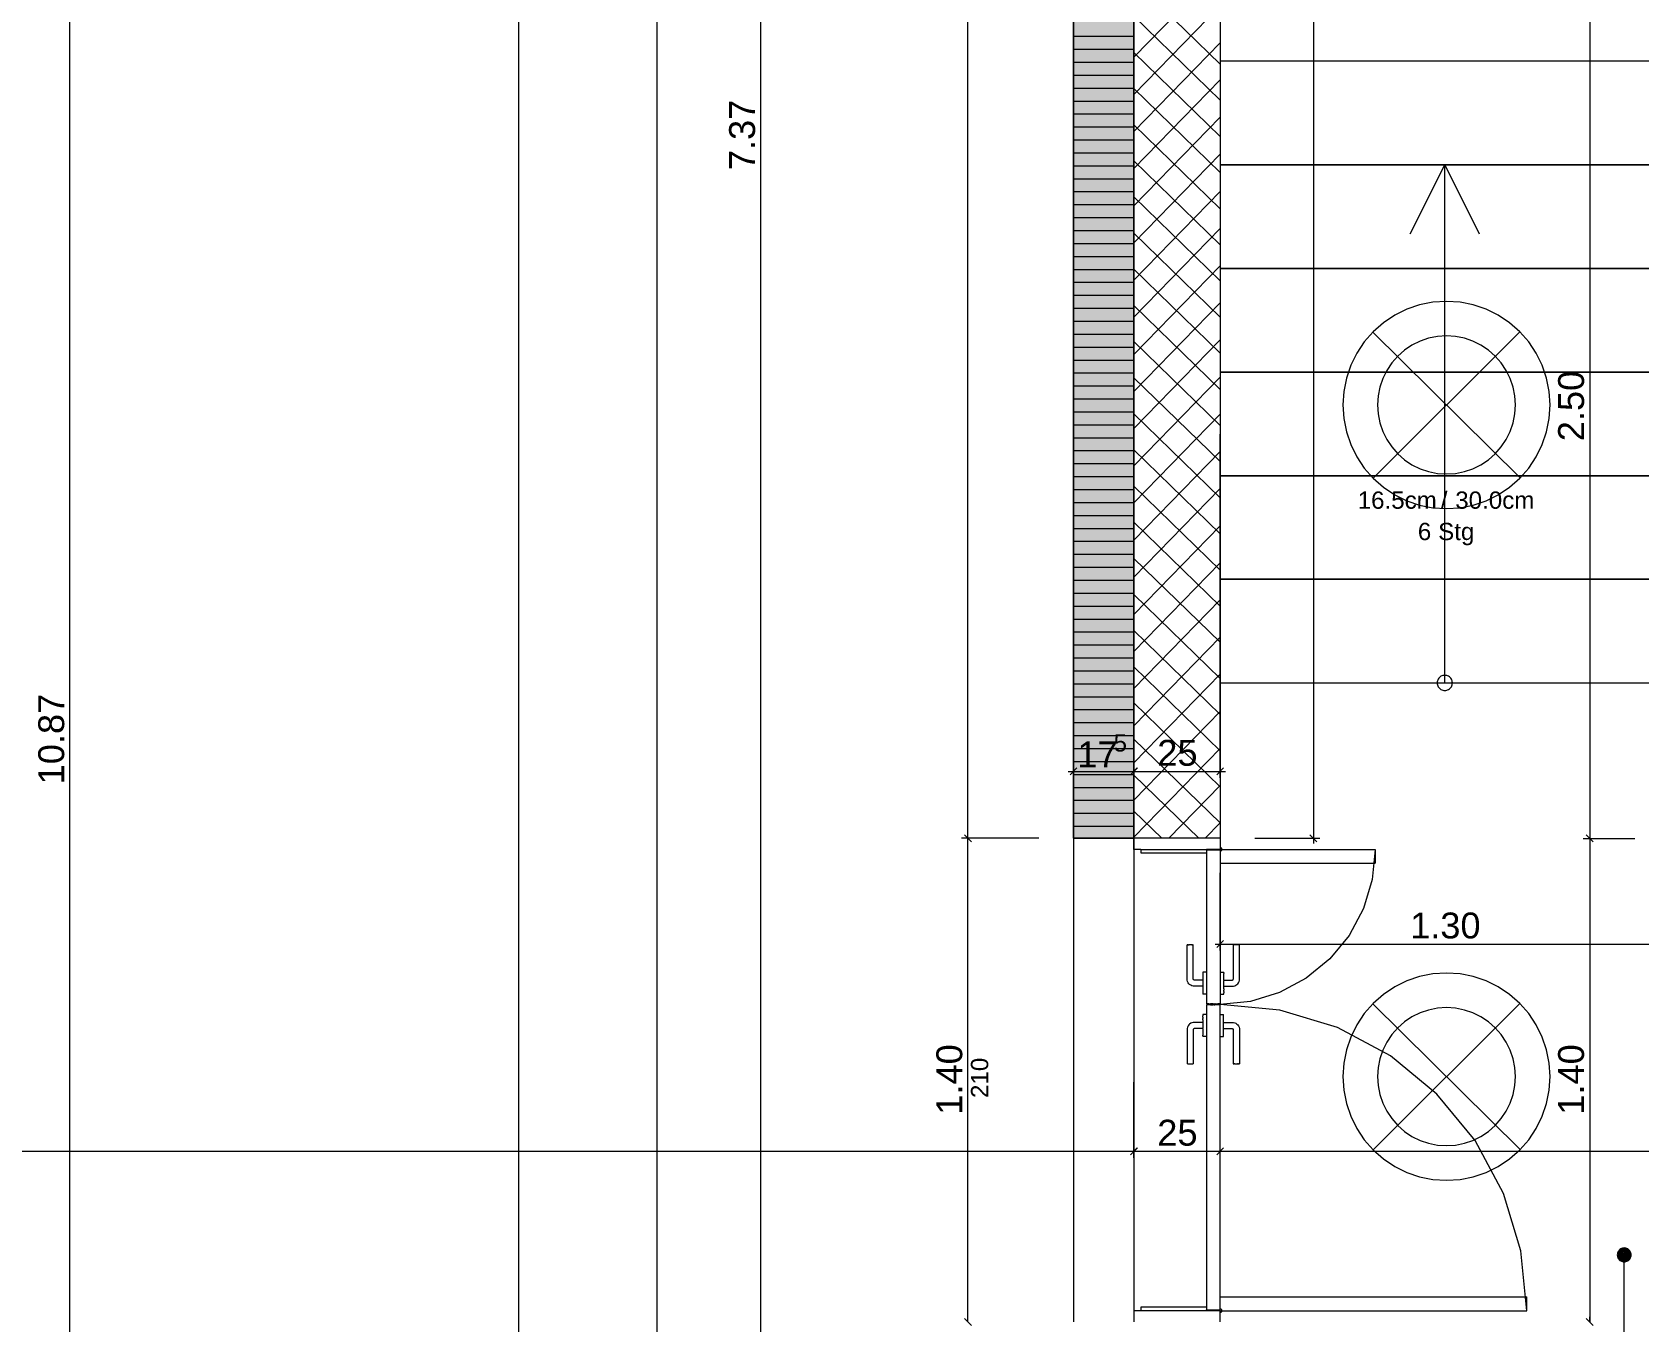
# Model space of a CAD drawing. Extents: x 0 to 1189, y 0 to 841.
# Drawn here: x 556 to 649.1, y 456.1 to 530.8 of the extents above; entities that cross this region are included whole.
import ezdxf
from ezdxf.lldxf.tags import DXFTag

# ---------------------------------------------------------------- set-up
doc = ezdxf.new("R2010")
doc.units = 0
doc.layers.get('0').update_dxf_attribs({"lineweight": 35})
for name, color, linetype, lineweight in [('211.5 Stahlbeton Kontur', 7, 'Continuous', 25), ('211.5 Stahlbeton Schraffur', 7, 'Continuous', 25), ('214.4 Treppen', 7, 'Continuous', 25), ('225.2 Dämmung Innen', 7, 'Continuous', 25), ('273.0 Innentüren', 7, 'Continuous', 25), ('Beleuchtung', 7, 'Continuous', 25), ('Bemassung', 7, 'Continuous', 25), ('Hilfskörper', 7, 'Continuous', 25), ('Raumstempel', 7, 'Continuous', 25)]:
    doc.layers.add(name, color=color, linetype=linetype, lineweight=lineweight)
doc.styles.get("Standard").update_dxf_attribs({"font": 'arial.ttf'})
tags = doc.linetypes.add('DASHED2', pattern=[9.525, 6.35, -3.175]).pattern_tags.tags
tags[6:7] = [DXFTag(74, 4), DXFTag(75, 0), DXFTag(340, '0'), DXFTag(46, 1.0), DXFTag(50, 0.0), DXFTag(44, 0.0), DXFTag(45, 0.0)]
tags[4:5] = [DXFTag(74, 4), DXFTag(75, 0), DXFTag(340, '0'), DXFTag(46, 1.0), DXFTag(50, 0.0), DXFTag(44, 0.0), DXFTag(45, 0.0)]
tags = doc.linetypes.add('Wipeout_Contour', pattern=[1, 0, -1]).pattern_tags.tags
tags[6:7] = [DXFTag(74, 4), DXFTag(75, 0), DXFTag(340, '0'), DXFTag(46, 1.0), DXFTag(50, 0.0), DXFTag(44, 0.0), DXFTag(45, 0.0)]
tags[4:5] = [DXFTag(74, 4), DXFTag(75, 0), DXFTag(340, '0'), DXFTag(46, 1.0), DXFTag(50, 0.0), DXFTag(44, 0.0), DXFTag(45, 0.0)]

# ---------------------------------------------------------------- blocks, each defined once
blk = doc.blocks.new('Referenz-A0SO6TOG06', base_point=(4.401, 96.704))
at = {"layer": '211.5 Stahlbeton Kontur', "color": 0, "lineweight": 18}
for p, q in [((619.841, 484.127), (619.841, 603.527)), ((624.837, 603.527), (624.837, 484.127)), ((624.837, 484.127), (619.841, 484.127))]:
    blk.add_line(p, q, dxfattribs=at)
at = {"layer": '211.5 Stahlbeton Schraffur', "color": 0, "lineweight": 13}
for p, q in [((619.841, 529.363), (624.837, 534.499)), ((624.837, 528.965), (619.841, 533.826)), ((619.841, 527.212), (624.837, 532.348)), ((624.837, 526.872), (619.841, 531.733)), ((619.841, 525.061), (624.837, 530.197)), ((624.837, 524.779), (619.841, 529.64)), ((619.841, 522.91), (624.837, 528.046)), ((624.837, 522.686), (619.841, 527.547)), ((619.841, 520.759), (624.837, 525.895)), ((624.837, 520.593), (619.841, 525.455)), ((619.841, 518.608), (624.837, 523.744)), ((624.837, 518.5), (619.841, 523.362)), ((619.841, 516.457), (624.837, 521.593)), ((624.837, 516.408), (619.841, 521.269)), ((619.841, 514.306), (624.837, 519.442)), ((624.837, 514.315), (619.841, 519.176)), ((619.841, 512.155), (624.837, 517.291)), ((624.837, 512.222), (619.841, 517.083)), ((619.841, 510.004), (624.837, 515.14)), ((624.837, 510.129), (619.841, 514.99)), ((619.841, 507.853), (624.837, 512.989)), ((624.837, 508.036), (619.841, 512.898)), ((619.841, 505.702), (624.837, 510.838)), ((624.837, 505.943), (619.841, 510.805)), ((624.837, 503.851), (619.841, 508.712)), ((619.841, 503.551), (624.837, 508.687)), ((624.837, 501.758), (619.841, 506.619)), ((619.841, 501.4), (624.837, 506.536)), ((624.837, 499.665), (619.841, 504.526)), ((619.841, 499.249), (624.837, 504.385)), ((624.837, 497.572), (619.841, 502.433)), ((619.841, 497.098), (624.837, 502.234)), ((624.837, 495.479), (619.841, 500.341)), ((619.841, 494.947), (624.837, 500.083)), ((624.837, 493.386), (619.841, 498.248)), ((619.841, 492.796), (624.837, 497.932)), ((624.837, 491.294), (619.841, 496.155)), ((619.841, 490.645), (624.837, 495.781)), ((624.837, 489.201), (619.841, 494.062)), ((619.841, 488.494), (624.837, 493.63)), ((624.837, 487.108), (619.841, 491.969)), ((619.841, 486.343), (624.837, 491.479)), ((624.837, 485.015), (619.841, 489.876)), ((619.841, 484.192), (624.837, 489.328)), ((623.599, 484.127), (619.841, 487.784)), ((621.87, 484.127), (624.837, 487.177)), ((621.448, 484.127), (619.841, 485.691)), ((623.963, 484.127), (624.837, 485.026))]:
    blk.add_line(p, q, dxfattribs=at)
at = {"layer": '214.4 Treppen', "color": 0, "lineweight": 13}
for p, q in [((650.837, 529.127), (624.837, 529.127)), ((624.837, 529.127), (624.837, 523.127)), ((650.837, 523.127), (624.837, 523.127)), ((624.837, 523.127), (624.837, 517.127)), ((624.837, 523.127), (650.837, 523.127)), ((635.839, 519.127), (637.839, 523.127)), ((637.839, 523.127), (639.839, 519.127)), ((637.839, 517.127), (637.839, 523.127)), ((650.837, 517.127), (624.837, 517.127)), ((624.837, 517.127), (624.837, 511.127)), ((624.837, 517.127), (650.837, 517.127)), ((637.839, 511.127), (637.839, 517.127)), ((650.837, 511.127), (624.837, 511.127)), ((624.837, 511.127), (624.837, 505.127)), ((624.837, 511.127), (650.837, 511.127)), ((637.839, 505.127), (637.839, 511.127)), ((650.837, 505.127), (624.837, 505.127)), ((624.837, 505.127), (624.837, 499.127)), ((624.837, 505.127), (650.837, 505.127)), ((637.838, 499.127), (637.839, 505.127)), ((650.837, 499.127), (624.837, 499.127)), ((624.837, 499.127), (624.837, 493.127)), ((624.837, 499.127), (650.837, 499.127)), ((637.838, 493.127), (637.838, 499.127)), ((624.837, 493.127), (650.837, 493.127)), ((637.4, 493.185), (637.397, 493.127)), ((637.397, 493.127), (637.4, 493.069)), ((637.412, 493.241), (637.4, 493.185)), ((637.43, 493.296), (637.412, 493.241)), ((637.456, 493.348), (637.43, 493.296)), ((637.488, 493.396), (637.456, 493.348)), ((637.526, 493.439), (637.488, 493.396)), ((637.569, 493.477), (637.526, 493.439)), ((637.617, 493.509), (637.569, 493.477)), ((637.669, 493.535), (637.617, 493.509)), ((637.724, 493.554), (637.669, 493.535)), ((637.781, 493.565), (637.724, 493.554)), ((637.838, 493.569), (637.781, 493.565)), ((637.896, 493.565), (637.838, 493.569)), ((637.953, 493.554), (637.896, 493.565)), ((638.007, 493.535), (637.953, 493.554)), ((638.059, 493.509), (638.007, 493.535)), ((638.107, 493.477), (638.059, 493.509)), ((638.151, 493.439), (638.107, 493.477)), ((638.189, 493.396), (638.151, 493.439)), ((638.221, 493.348), (638.189, 493.396)), ((638.246, 493.296), (638.221, 493.348)), ((638.265, 493.241), (638.246, 493.296)), ((638.276, 493.185), (638.265, 493.241)), ((638.28, 493.127), (638.276, 493.185)), ((638.276, 493.069), (638.28, 493.127)), ((637.4, 493.069), (637.412, 493.013)), ((637.412, 493.013), (637.43, 492.958)), ((637.43, 492.958), (637.456, 492.906)), ((637.456, 492.906), (637.488, 492.858)), ((637.488, 492.858), (637.526, 492.815)), ((637.526, 492.815), (637.569, 492.776)), ((637.569, 492.776), (637.617, 492.744)), ((637.617, 492.744), (637.669, 492.719)), ((637.669, 492.719), (637.724, 492.7)), ((637.724, 492.7), (637.781, 492.689)), ((637.781, 492.689), (637.838, 492.685)), ((637.838, 492.685), (637.896, 492.689)), ((637.896, 492.689), (637.953, 492.7)), ((637.953, 492.7), (638.007, 492.719)), ((638.007, 492.719), (638.059, 492.744)), ((638.059, 492.744), (638.107, 492.776)), ((638.107, 492.776), (638.151, 492.815)), ((638.151, 492.815), (638.189, 492.858)), ((638.189, 492.858), (638.221, 492.906)), ((638.221, 492.906), (638.246, 492.958)), ((638.246, 492.958), (638.265, 493.013)), ((638.265, 493.013), (638.276, 493.069))]:
    blk.add_line(p, q, dxfattribs=at)
at = {"layer": '225.2 Dämmung Innen', "color": 0, "linetype": 'Wipeout_Contour', "lineweight": 0, "ltscale": 29.573439}
for p, q in [((616.341, 595.027), (616.341, 484.128)), ((619.837, 484.128), (619.837, 595.027)), ((616.341, 484.128), (619.837, 484.128))]:
    blk.add_line(p, q, dxfattribs=at)
at = {"layer": '225.2 Dämmung Innen', "color": 0, "lineweight": 13}
for p, q in [((616.341, 484.128), (616.341, 595.027)), ((619.837, 595.027), (619.837, 484.128)), ((616.341, 530.578), (619.837, 530.578)), ((616.341, 529.828), (619.837, 529.828)), ((616.341, 529.078), (619.837, 529.078)), ((616.341, 528.328), (619.837, 528.328)), ((616.341, 527.578), (619.837, 527.578)), ((616.341, 526.828), (619.837, 526.828)), ((616.341, 526.078), (619.837, 526.078)), ((616.341, 525.328), (619.837, 525.328)), ((616.341, 524.578), (619.837, 524.578)), ((616.341, 523.828), (619.837, 523.828)), ((616.341, 523.078), (619.837, 523.078)), ((616.341, 522.328), (619.837, 522.328)), ((616.341, 521.578), (619.837, 521.578)), ((616.341, 520.828), (619.837, 520.828)), ((616.341, 520.078), (619.837, 520.078)), ((616.341, 519.328), (619.837, 519.328)), ((616.341, 518.578), (619.837, 518.578)), ((616.341, 517.828), (619.837, 517.828)), ((616.341, 517.078), (619.837, 517.078)), ((616.341, 516.328), (619.837, 516.328)), ((616.341, 515.578), (619.837, 515.578)), ((616.341, 514.828), (619.837, 514.828)), ((616.341, 514.078), (619.837, 514.078)), ((616.341, 513.328), (619.837, 513.328)), ((616.341, 512.578), (619.837, 512.578)), ((616.341, 511.828), (619.837, 511.828)), ((616.341, 511.078), (619.837, 511.078)), ((616.341, 510.328), (619.837, 510.328)), ((616.341, 509.578), (619.837, 509.578)), ((616.341, 508.828), (619.837, 508.828)), ((616.341, 508.078), (619.837, 508.078)), ((616.341, 507.328), (619.837, 507.328)), ((616.341, 506.578), (619.837, 506.578)), ((616.341, 505.828), (619.837, 505.828)), ((616.341, 505.078), (619.837, 505.078)), ((616.341, 504.328), (619.837, 504.328)), ((616.341, 503.578), (619.837, 503.578)), ((616.341, 502.828), (619.837, 502.828)), ((616.341, 502.078), (619.837, 502.078)), ((616.341, 501.328), (619.837, 501.328)), ((616.341, 500.578), (619.837, 500.578)), ((616.341, 499.828), (619.837, 499.828)), ((616.341, 499.078), (619.837, 499.078)), ((616.341, 498.328), (619.837, 498.328)), ((616.341, 497.578), (619.837, 497.578)), ((616.341, 496.828), (619.837, 496.828)), ((616.341, 496.078), (619.837, 496.078)), ((616.341, 495.328), (619.837, 495.328)), ((616.341, 494.578), (619.837, 494.578)), ((616.341, 493.828), (619.837, 493.828)), ((616.341, 493.078), (619.837, 493.078)), ((616.341, 492.328), (619.837, 492.328)), ((616.341, 491.578), (619.837, 491.578)), ((616.341, 490.828), (619.837, 490.828)), ((616.341, 490.078), (619.837, 490.078)), ((616.341, 489.328), (619.837, 489.328)), ((616.341, 488.578), (619.837, 488.578)), ((616.341, 487.828), (619.837, 487.828)), ((616.341, 487.078), (619.837, 487.078)), ((616.341, 486.328), (619.837, 486.328)), ((616.341, 485.578), (619.837, 485.578)), ((616.341, 484.828), (619.837, 484.828)), ((619.837, 484.128), (616.341, 484.128))]:
    blk.add_line(p, q, dxfattribs=at)
at = {"layer": '225.2 Dämmung Innen', "color": 7, "linetype": 'Wipeout_Contour', "lineweight": 0, "ltscale": 29.573439, "true_color": 0xffffff}
for points in [[(616.341, 484.128), (619.837, 484.128), (616.341, 595.027)], [(619.837, 484.128), (616.341, 595.027), (619.837, 595.027)]]:
    blk.add_solid(points, dxfattribs=at)
at = {"layer": '273.0 Innentüren', "color": 0, "lineweight": 13}
for p, q in [((619.837, 484.128), (619.837, 484.127)), ((619.837, 484.127), (619.838, 484.127)), ((619.837, 484.127), (619.838, 483.488)), ((619.838, 483.488), (619.838, 484.127)), ((624.837, 484.127), (624.838, 483.587)), ((619.838, 483.488), (619.837, 456.768)), ((620.238, 483.488), (619.838, 483.488)), ((620.238, 483.488), (620.238, 483.288)), ((620.238, 483.488), (624.038, 483.487)), ((620.238, 483.288), (624.038, 483.287)), ((624.038, 483.437), (624.038, 483.487)), ((624.738, 483.487), (624.038, 483.487)), ((624.038, 483.437), (624.038, 483.287)), ((624.751, 483.437), (624.038, 483.437)), ((624.038, 483.287), (624.038, 476.377)), ((624.837, 483.487), (624.738, 483.487)), ((624.738, 483.487), (624.741, 483.462)), ((624.741, 483.462), (624.751, 483.437)), ((624.837, 483.437), (624.751, 483.437)), ((624.837, 483.437), (624.837, 483.487)), ((624.838, 483.487), (624.837, 483.487)), ((624.838, 483.437), (624.837, 483.437)), ((624.864, 483.584), (624.838, 483.587)), ((624.838, 483.587), (624.838, 483.487)), ((624.838, 483.487), (624.838, 483.437)), ((624.838, 483.487), (624.938, 483.487)), ((624.838, 483.437), (624.838, 483.387)), ((624.838, 483.387), (624.864, 483.391)), ((624.838, 483.387), (624.838, 482.687)), ((624.888, 483.574), (624.864, 483.584)), ((624.864, 483.391), (624.888, 483.401)), ((624.909, 483.558), (624.888, 483.574)), ((624.888, 483.401), (624.909, 483.417)), ((624.924, 483.537), (624.909, 483.558)), ((624.909, 483.417), (624.924, 483.437)), ((624.934, 483.513), (624.924, 483.537)), ((624.924, 483.437), (624.934, 483.462)), ((624.938, 483.487), (624.934, 483.513)), ((624.934, 483.462), (624.938, 483.487)), ((624.938, 483.487), (633.813, 483.487)), ((633.813, 483.487), (633.64, 481.736)), ((633.813, 483.487), (633.813, 482.687)), ((624.838, 482.687), (633.813, 482.687)), ((624.838, 482.687), (624.838, 476.377)), ((633.64, 481.736), (633.13, 480.053)), ((633.13, 480.053), (632.3, 478.501)), ((632.3, 478.501), (631.184, 477.141)), ((622.918, 475.97), (622.918, 477.957)), ((622.96, 477.957), (622.918, 477.957)), ((622.96, 477.957), (622.982, 477.957)), ((623.008, 477.957), (622.982, 477.957)), ((623.008, 477.957), (623.036, 477.957)), ((623.066, 477.957), (623.036, 477.957)), ((623.098, 477.957), (623.066, 477.957)), ((623.129, 477.957), (623.098, 477.957)), ((623.159, 477.957), (623.129, 477.957)), ((623.188, 477.957), (623.159, 477.957)), ((623.188, 477.957), (623.236, 477.957)), ((623.254, 477.957), (623.236, 477.957)), ((623.267, 477.957), (623.254, 477.957)), ((623.278, 477.957), (623.267, 477.957)), ((623.278, 475.985), (623.278, 477.957)), ((625.598, 475.985), (625.598, 477.957)), ((625.598, 477.957), (625.608, 477.957)), ((625.622, 477.957), (625.608, 477.957)), ((625.64, 477.957), (625.622, 477.957)), ((625.688, 477.957), (625.64, 477.957)), ((625.716, 477.957), (625.688, 477.957)), ((625.746, 477.957), (625.716, 477.957)), ((625.778, 477.957), (625.746, 477.957)), ((625.809, 477.957), (625.778, 477.957)), ((625.839, 477.957), (625.809, 477.957)), ((625.868, 477.957), (625.839, 477.957)), ((625.893, 477.957), (625.868, 477.957)), ((625.916, 477.957), (625.893, 477.957)), ((625.916, 477.957), (625.958, 477.957)), ((625.958, 475.969), (625.958, 477.957)), ((624.038, 476.377), (623.838, 476.377)), ((623.838, 476.377), (623.838, 476.368)), ((623.838, 476.368), (623.838, 476.339)), ((623.838, 476.339), (623.838, 476.292)), ((624.038, 476.377), (624.038, 476.368)), ((624.038, 476.368), (624.038, 476.339)), ((624.038, 476.339), (624.038, 476.292)), ((624.838, 476.377), (625.038, 476.377)), ((624.838, 476.377), (624.838, 476.368)), ((624.838, 476.368), (624.838, 476.339)), ((624.838, 476.339), (624.838, 476.292)), ((625.038, 476.377), (625.038, 476.368)), ((625.038, 476.339), (625.038, 476.368)), ((625.038, 476.339), (625.038, 476.292)), ((631.184, 477.141), (629.824, 476.025)), ((622.923, 475.904), (622.918, 475.97)), ((622.942, 475.834), (622.923, 475.904)), ((622.973, 475.767), (622.942, 475.834)), ((623.015, 475.707), (622.973, 475.767)), ((623.067, 475.655), (623.015, 475.707)), ((623.127, 475.613), (623.067, 475.655)), ((623.194, 475.582), (623.127, 475.613)), ((623.265, 475.563), (623.194, 475.582)), ((623.33, 475.557), (623.265, 475.563)), ((623.279, 475.967), (623.278, 475.985)), ((623.282, 475.957), (623.279, 475.967)), ((623.286, 475.948), (623.282, 475.957)), ((623.292, 475.939), (623.286, 475.948)), ((623.299, 475.932), (623.292, 475.939)), ((623.308, 475.926), (623.299, 475.932)), ((623.317, 475.922), (623.308, 475.926)), ((623.327, 475.919), (623.317, 475.922)), ((623.345, 475.917), (623.327, 475.919)), ((623.838, 475.557), (623.33, 475.557)), ((623.838, 475.917), (623.345, 475.917)), ((623.838, 476.292), (623.838, 476.228)), ((623.838, 476.228), (623.838, 476.149)), ((623.838, 476.149), (623.838, 476.057)), ((623.838, 476.057), (623.838, 475.956)), ((623.838, 475.956), (623.838, 475.917)), ((623.838, 475.917), (623.838, 475.915)), ((623.838, 475.915), (623.838, 475.907)), ((623.838, 475.907), (623.838, 475.875)), ((623.838, 475.875), (623.838, 475.853)), ((623.838, 475.853), (623.838, 475.849)), ((623.838, 475.849), (623.838, 475.827)), ((623.838, 475.827), (623.838, 475.799)), ((623.838, 475.799), (623.838, 475.769)), ((623.838, 475.769), (623.838, 475.737)), ((623.838, 475.737), (623.838, 475.706)), ((623.838, 475.706), (623.838, 475.676)), ((623.838, 475.676), (623.838, 475.647)), ((623.838, 475.647), (623.838, 475.626)), ((623.838, 475.626), (623.838, 475.622)), ((623.838, 475.622), (623.838, 475.6)), ((623.838, 475.6), (623.838, 475.582)), ((623.838, 475.582), (623.838, 475.557)), ((623.838, 475.557), (623.838, 475.519)), ((623.838, 475.519), (623.838, 475.417)), ((623.838, 475.417), (623.838, 475.326)), ((624.038, 476.292), (624.038, 476.228)), ((624.038, 476.228), (624.038, 476.149)), ((624.038, 476.149), (624.038, 476.057)), ((624.038, 476.057), (624.038, 475.956)), ((624.038, 475.956), (624.038, 475.849)), ((624.038, 475.849), (624.038, 475.737)), ((624.038, 475.737), (624.038, 475.626)), ((624.038, 475.626), (624.038, 475.519)), ((624.038, 475.519), (624.038, 475.417)), ((624.038, 475.417), (624.038, 475.326)), ((624.838, 476.292), (624.838, 476.228)), ((624.838, 476.228), (624.838, 476.149)), ((624.838, 476.149), (624.838, 476.057)), ((624.838, 476.057), (624.838, 475.956)), ((624.838, 475.956), (624.838, 475.849)), ((624.838, 475.849), (624.838, 475.737)), ((624.838, 475.737), (624.838, 475.626)), ((624.838, 475.626), (624.838, 475.518)), ((624.838, 475.518), (624.838, 475.417)), ((624.838, 475.417), (624.838, 475.326)), ((625.038, 476.228), (625.038, 476.292)), ((625.038, 476.149), (625.038, 476.228)), ((625.038, 476.057), (625.038, 476.149)), ((625.038, 475.956), (625.038, 476.057)), ((625.038, 475.917), (625.038, 475.956)), ((625.038, 475.917), (625.53, 475.917)), ((625.038, 475.915), (625.038, 475.917)), ((625.038, 475.907), (625.038, 475.915)), ((625.038, 475.907), (625.038, 475.875)), ((625.038, 475.853), (625.038, 475.875)), ((625.038, 475.849), (625.038, 475.853)), ((625.038, 475.827), (625.038, 475.849)), ((625.038, 475.799), (625.038, 475.827)), ((625.038, 475.769), (625.038, 475.799)), ((625.038, 475.737), (625.038, 475.769)), ((625.038, 475.706), (625.038, 475.737)), ((625.038, 475.676), (625.038, 475.706)), ((625.038, 475.647), (625.038, 475.676)), ((625.038, 475.626), (625.038, 475.647)), ((625.038, 475.622), (625.038, 475.626)), ((625.038, 475.599), (625.038, 475.622)), ((625.038, 475.581), (625.038, 475.599)), ((625.038, 475.557), (625.038, 475.581)), ((625.038, 475.557), (625.545, 475.557)), ((625.038, 475.518), (625.038, 475.557)), ((625.038, 475.417), (625.038, 475.518)), ((625.038, 475.417), (625.038, 475.326)), ((625.53, 475.917), (625.548, 475.919)), ((625.545, 475.557), (625.611, 475.563)), ((625.548, 475.919), (625.558, 475.922)), ((625.558, 475.922), (625.567, 475.926)), ((625.567, 475.926), (625.576, 475.932)), ((625.576, 475.932), (625.583, 475.939)), ((625.583, 475.939), (625.589, 475.948)), ((625.589, 475.948), (625.593, 475.957)), ((625.593, 475.957), (625.596, 475.967)), ((625.596, 475.967), (625.598, 475.985)), ((625.611, 475.563), (625.681, 475.582)), ((625.681, 475.582), (625.748, 475.613)), ((625.748, 475.613), (625.808, 475.655)), ((625.808, 475.655), (625.86, 475.707)), ((625.86, 475.707), (625.902, 475.767)), ((625.902, 475.767), (625.933, 475.833)), ((625.933, 475.833), (625.952, 475.904)), ((625.952, 475.904), (625.958, 475.969)), ((629.824, 476.025), (628.272, 475.195)), ((623.838, 475.326), (623.838, 475.247)), ((623.838, 475.247), (623.838, 475.183)), ((623.838, 475.183), (623.838, 475.136)), ((623.838, 475.136), (623.838, 475.107)), ((623.838, 475.107), (623.838, 475.097)), ((624.038, 475.097), (623.838, 475.097)), ((624.038, 475.326), (624.038, 475.247)), ((624.038, 475.247), (624.038, 475.183)), ((624.038, 475.183), (624.038, 475.136)), ((624.038, 475.136), (624.038, 475.107)), ((624.038, 475.107), (624.038, 475.097)), ((624.038, 475.097), (624.038, 474.537)), ((624.184, 474.537), (624.038, 474.537)), ((624.184, 474.487), (624.038, 474.487)), ((624.038, 474.487), (624.037, 473.927)), ((624.184, 474.537), (624.271, 474.537)), ((624.184, 474.537), (624.184, 474.527)), ((624.184, 474.517), (624.184, 474.527)), ((624.184, 474.527), (624.271, 474.527)), ((624.184, 474.487), (624.184, 474.517)), ((624.184, 474.517), (624.271, 474.517)), ((624.271, 474.487), (624.184, 474.487)), ((624.271, 474.537), (624.279, 474.537)), ((624.271, 474.537), (624.271, 474.527)), ((624.279, 474.527), (624.271, 474.527)), ((624.271, 474.517), (624.271, 474.527)), ((624.271, 474.487), (624.271, 474.517)), ((624.279, 474.517), (624.271, 474.517)), ((624.279, 474.487), (624.271, 474.487)), ((624.279, 474.527), (624.279, 474.537)), ((624.386, 474.537), (624.279, 474.537)), ((624.279, 474.517), (624.279, 474.527)), ((624.438, 474.527), (624.279, 474.527)), ((624.279, 474.487), (624.279, 474.517)), ((624.438, 474.517), (624.279, 474.517)), ((624.279, 474.487), (624.438, 474.487)), ((624.386, 474.537), (624.388, 474.537)), ((624.438, 474.537), (624.388, 474.537)), ((624.438, 474.537), (624.487, 474.537)), ((624.438, 474.527), (624.487, 474.527)), ((624.438, 474.517), (624.487, 474.517)), ((624.487, 474.487), (624.438, 474.487)), ((624.487, 474.537), (624.489, 474.537)), ((624.487, 474.527), (624.533, 474.527)), ((624.487, 474.517), (624.533, 474.517)), ((624.487, 474.487), (624.533, 474.487)), ((624.489, 474.537), (624.533, 474.537)), ((624.533, 474.537), (624.533, 474.527)), ((624.541, 474.537), (624.533, 474.537)), ((624.533, 474.527), (624.533, 474.517)), ((624.541, 474.527), (624.533, 474.527)), ((624.533, 474.517), (624.533, 474.487)), ((624.541, 474.517), (624.533, 474.517)), ((624.541, 474.487), (624.533, 474.487)), ((624.541, 474.537), (624.541, 474.527)), ((624.541, 474.537), (624.692, 474.537)), ((624.541, 474.517), (624.541, 474.527)), ((624.541, 474.527), (624.692, 474.527)), ((624.541, 474.487), (624.541, 474.517)), ((624.541, 474.517), (624.692, 474.517)), ((624.692, 474.487), (624.541, 474.487)), ((624.692, 474.537), (624.692, 474.527)), ((624.837, 474.537), (624.692, 474.537)), ((624.692, 474.517), (624.692, 474.527)), ((624.692, 474.487), (624.692, 474.517)), ((624.837, 474.487), (624.692, 474.487)), ((624.838, 475.097), (624.837, 474.537)), ((624.837, 474.487), (624.837, 474.537)), ((624.838, 474.487), (624.837, 474.487)), ((624.838, 475.326), (624.838, 475.247)), ((624.838, 475.247), (624.838, 475.183)), ((624.838, 475.183), (624.838, 475.136)), ((624.838, 475.136), (624.838, 475.107)), ((624.838, 475.097), (624.838, 475.107)), ((624.838, 475.097), (625.038, 475.097)), ((626.588, 474.685), (624.838, 474.512)), ((628.299, 474.171), (624.838, 474.512)), ((624.837, 473.927), (624.838, 474.487)), ((625.038, 475.247), (625.038, 475.326)), ((625.038, 475.247), (625.038, 475.183)), ((625.038, 475.136), (625.038, 475.183)), ((625.038, 475.107), (625.038, 475.136)), ((625.038, 475.107), (625.038, 475.097)), ((628.272, 475.195), (626.588, 474.685)), ((623.837, 473.778), (623.837, 473.842)), ((623.837, 473.778), (623.837, 473.699)), ((623.837, 473.607), (623.837, 473.699)), ((623.837, 473.607), (623.837, 473.506)), ((623.837, 473.918), (623.837, 473.927)), ((624.037, 473.927), (623.837, 473.927)), ((623.837, 473.918), (623.837, 473.889)), ((623.837, 473.889), (623.837, 473.842)), ((624.037, 473.842), (624.037, 473.778)), ((624.037, 473.778), (624.037, 473.699)), ((624.037, 473.699), (624.037, 473.607)), ((624.037, 473.607), (624.037, 473.506)), ((624.037, 473.927), (624.037, 473.918)), ((624.037, 473.918), (624.037, 473.889)), ((624.037, 473.889), (624.037, 473.842)), ((624.837, 473.778), (624.837, 473.842)), ((624.837, 473.699), (624.837, 473.778)), ((624.837, 473.607), (624.837, 473.699)), ((624.837, 473.506), (624.837, 473.607)), ((624.837, 473.918), (624.837, 473.927)), ((624.837, 473.927), (625.037, 473.927)), ((624.837, 473.889), (624.837, 473.918)), ((624.837, 473.842), (624.837, 473.889)), ((625.037, 473.778), (625.037, 473.842)), ((625.037, 473.699), (625.037, 473.778)), ((625.037, 473.607), (625.037, 473.699)), ((625.037, 473.506), (625.037, 473.607)), ((625.037, 473.918), (625.037, 473.927)), ((625.037, 473.889), (625.037, 473.918)), ((625.037, 473.842), (625.037, 473.889)), ((631.628, 473.161), (628.299, 474.171)), ((622.923, 473.12), (622.917, 473.055)), ((622.917, 473.055), (622.917, 471.067)), ((622.942, 473.191), (622.923, 473.12)), ((622.973, 473.258), (622.942, 473.191)), ((623.015, 473.318), (622.973, 473.258)), ((623.067, 473.37), (623.015, 473.318)), ((623.127, 473.412), (623.067, 473.37)), ((623.194, 473.443), (623.127, 473.412)), ((623.264, 473.462), (623.194, 473.443)), ((623.33, 473.467), (623.264, 473.462)), ((623.279, 473.058), (623.277, 473.04)), ((623.277, 473.04), (623.277, 471.067)), ((623.282, 473.068), (623.279, 473.058)), ((623.286, 473.077), (623.282, 473.068)), ((623.292, 473.086), (623.286, 473.077)), ((623.299, 473.093), (623.292, 473.086)), ((623.308, 473.099), (623.299, 473.093)), ((623.317, 473.103), (623.308, 473.099)), ((623.327, 473.106), (623.317, 473.103)), ((623.345, 473.107), (623.327, 473.106)), ((623.837, 473.467), (623.33, 473.467)), ((623.837, 473.107), (623.345, 473.107)), ((623.837, 473.506), (623.837, 473.467)), ((623.837, 473.467), (623.837, 473.443)), ((623.837, 473.443), (623.837, 473.425)), ((623.837, 473.425), (623.837, 473.403)), ((623.837, 473.403), (623.837, 473.399)), ((623.837, 473.399), (623.837, 473.377)), ((623.837, 473.377), (623.837, 473.349)), ((623.837, 473.349), (623.837, 473.319)), ((623.837, 473.319), (623.837, 473.287)), ((623.837, 473.287), (623.837, 473.256)), ((623.837, 473.256), (623.837, 473.226)), ((623.837, 473.226), (623.837, 473.197)), ((623.837, 473.197), (623.837, 473.176)), ((623.837, 473.176), (623.837, 473.172)), ((623.837, 473.172), (623.837, 473.15)), ((623.837, 473.118), (623.837, 473.15)), ((623.837, 473.118), (623.837, 473.11)), ((623.837, 473.11), (623.837, 473.107)), ((623.837, 473.107), (623.837, 473.069)), ((623.837, 473.069), (623.837, 472.967)), ((623.837, 472.967), (623.837, 472.876)), ((623.837, 472.876), (623.837, 472.797)), ((623.837, 472.797), (623.837, 472.733)), ((623.837, 472.686), (623.837, 472.733)), ((623.837, 472.686), (623.837, 472.657)), ((623.837, 472.647), (623.837, 472.657)), ((624.037, 472.647), (623.837, 472.647)), ((624.037, 473.506), (624.037, 473.399)), ((624.037, 473.399), (624.037, 473.287)), ((624.037, 473.287), (624.037, 473.176)), ((624.037, 473.176), (624.037, 473.069)), ((624.037, 473.069), (624.037, 472.967)), ((624.037, 472.967), (624.037, 472.876)), ((624.037, 472.876), (624.037, 472.797)), ((624.037, 472.797), (624.037, 472.733)), ((624.037, 472.733), (624.037, 472.686)), ((624.037, 472.686), (624.037, 472.657)), ((624.037, 472.657), (624.037, 472.647)), ((624.037, 472.647), (624.037, 456.967)), ((624.837, 473.399), (624.837, 473.506)), ((624.837, 473.287), (624.837, 473.399)), ((624.837, 473.176), (624.837, 473.287)), ((624.837, 473.068), (624.837, 473.176)), ((624.837, 472.967), (624.837, 473.068)), ((624.837, 472.876), (624.837, 472.967)), ((624.837, 472.797), (624.837, 472.876)), ((624.837, 472.733), (624.837, 472.797)), ((624.837, 472.686), (624.837, 472.733)), ((624.837, 472.657), (624.837, 472.686)), ((624.837, 472.647), (624.837, 472.657)), ((624.837, 457.567), (624.837, 472.647)), ((624.837, 472.647), (625.037, 472.647)), ((625.037, 473.467), (625.037, 473.506)), ((625.037, 473.467), (625.545, 473.467)), ((625.037, 473.443), (625.037, 473.467)), ((625.037, 473.425), (625.037, 473.443)), ((625.037, 473.403), (625.037, 473.425)), ((625.037, 473.399), (625.037, 473.403)), ((625.037, 473.377), (625.037, 473.399)), ((625.037, 473.349), (625.037, 473.377)), ((625.037, 473.319), (625.037, 473.349)), ((625.037, 473.287), (625.037, 473.319)), ((625.037, 473.256), (625.037, 473.287)), ((625.037, 473.226), (625.037, 473.256)), ((625.037, 473.197), (625.037, 473.226)), ((625.037, 473.176), (625.037, 473.197)), ((625.037, 473.172), (625.037, 473.176)), ((625.037, 473.149), (625.037, 473.172)), ((625.037, 473.118), (625.037, 473.149)), ((625.037, 473.11), (625.037, 473.118)), ((625.037, 473.107), (625.037, 473.11)), ((625.037, 473.107), (625.53, 473.107)), ((625.037, 473.068), (625.037, 473.107)), ((625.037, 472.967), (625.037, 473.068)), ((625.037, 472.876), (625.037, 472.967)), ((625.037, 472.797), (625.037, 472.876)), ((625.037, 472.733), (625.037, 472.797)), ((625.037, 472.686), (625.037, 472.733)), ((625.037, 472.657), (625.037, 472.686)), ((625.037, 472.647), (625.037, 472.657)), ((625.53, 473.107), (625.548, 473.106)), ((625.545, 473.467), (625.611, 473.462)), ((625.548, 473.106), (625.558, 473.103)), ((625.558, 473.103), (625.567, 473.099)), ((625.567, 473.099), (625.576, 473.093)), ((625.576, 473.093), (625.583, 473.085)), ((625.583, 473.085), (625.589, 473.077)), ((625.589, 473.077), (625.593, 473.068)), ((625.593, 473.068), (625.596, 473.058)), ((625.596, 473.058), (625.597, 473.04)), ((625.597, 473.04), (625.597, 471.067)), ((625.611, 473.462), (625.681, 473.443)), ((625.681, 473.443), (625.748, 473.412)), ((625.748, 473.412), (625.808, 473.37)), ((625.808, 473.37), (625.86, 473.318)), ((625.86, 473.318), (625.902, 473.258)), ((625.902, 473.258), (625.933, 473.191)), ((625.933, 473.191), (625.952, 473.12)), ((625.952, 473.12), (625.957, 473.055)), ((625.957, 473.055), (625.957, 471.067)), ((634.696, 471.522), (631.628, 473.161)), ((622.96, 471.067), (622.917, 471.067)), ((622.96, 471.067), (622.982, 471.067)), ((622.982, 471.067), (623.007, 471.067)), ((623.007, 471.067), (623.036, 471.067)), ((623.036, 471.067), (623.066, 471.067)), ((623.066, 471.067), (623.097, 471.067)), ((623.097, 471.067), (623.129, 471.067)), ((623.129, 471.067), (623.159, 471.067)), ((623.159, 471.067), (623.187, 471.067)), ((623.187, 471.067), (623.235, 471.067)), ((623.235, 471.067), (623.253, 471.067)), ((623.253, 471.067), (623.267, 471.067)), ((623.277, 471.067), (623.267, 471.067)), ((625.597, 471.067), (625.608, 471.067)), ((625.608, 471.067), (625.622, 471.067)), ((625.622, 471.067), (625.64, 471.067)), ((625.687, 471.067), (625.64, 471.067)), ((625.687, 471.067), (625.716, 471.067)), ((625.716, 471.067), (625.746, 471.067)), ((625.746, 471.067), (625.777, 471.067)), ((625.777, 471.067), (625.809, 471.067)), ((625.809, 471.067), (625.839, 471.067)), ((625.867, 471.067), (625.839, 471.067)), ((625.867, 471.067), (625.893, 471.067)), ((625.915, 471.067), (625.893, 471.067)), ((625.915, 471.067), (625.957, 471.067)), ((637.385, 469.315), (634.696, 471.522)), ((639.592, 466.626), (637.385, 469.315)), ((641.231, 463.558), (639.592, 466.626)), ((642.241, 460.229), (641.231, 463.558)), ((642.582, 456.767), (642.241, 460.229)), ((620.237, 456.968), (620.237, 456.768)), ((624.037, 456.967), (620.237, 456.968)), ((624.037, 456.967), (624.037, 456.817)), ((624.037, 456.767), (624.037, 456.817)), ((624.037, 456.817), (624.637, 456.817)), ((624.637, 456.817), (624.75, 456.817)), ((624.74, 456.793), (624.737, 456.767)), ((624.75, 456.817), (624.74, 456.793)), ((624.75, 456.817), (624.836, 456.817)), ((624.836, 456.817), (624.837, 456.867)), ((624.836, 456.767), (624.836, 456.817)), ((624.837, 456.767), (624.836, 456.817)), ((624.837, 457.567), (642.582, 457.567)), ((624.837, 456.867), (624.837, 457.567)), ((624.863, 456.864), (624.837, 456.867)), ((624.887, 456.854), (624.863, 456.864)), ((624.908, 456.838), (624.887, 456.854)), ((624.924, 456.817), (624.908, 456.838)), ((624.934, 456.793), (624.924, 456.817)), ((624.937, 456.767), (624.934, 456.793)), ((642.582, 456.767), (642.582, 457.567)), ((619.837, 456.768), (619.836, 456.128)), ((619.836, 456.128), (619.837, 456.128)), ((620.237, 456.768), (619.837, 456.768)), ((619.837, 456.768), (619.837, 456.128)), ((624.037, 456.767), (620.237, 456.768)), ((624.737, 456.767), (624.037, 456.767)), ((624.836, 456.767), (624.737, 456.767)), ((624.837, 456.767), (624.836, 456.767)), ((624.837, 456.127), (624.836, 456.127)), ((624.837, 456.767), (624.937, 456.767)), ((624.837, 456.667), (624.837, 456.767)), ((624.837, 456.667), (624.863, 456.671)), ((624.837, 456.127), (624.837, 456.667)), ((624.863, 456.671), (624.887, 456.681)), ((624.887, 456.681), (624.908, 456.697)), ((624.908, 456.697), (624.924, 456.717)), ((624.924, 456.717), (624.934, 456.742)), ((624.934, 456.742), (624.937, 456.767)), ((624.937, 456.767), (642.582, 456.767))]:
    blk.add_line(p, q, dxfattribs=at)
at = {"layer": 'Beleuchtung', "color": 0, "lineweight": 13}
for p, q in [((635.643, 514.768), (634.939, 514.42)), ((636.386, 515.02), (635.643, 514.768)), ((637.156, 515.173), (636.386, 515.02)), ((637.939, 515.224), (637.156, 515.173)), ((638.722, 515.173), (637.939, 515.224)), ((639.492, 515.02), (638.722, 515.173)), ((640.235, 514.768), (639.492, 515.02)), ((640.939, 514.42), (640.235, 514.768)), ((634.286, 513.984), (633.696, 513.467)), ((634.939, 514.42), (634.286, 513.984)), ((641.591, 513.984), (640.939, 514.42)), ((642.181, 513.467), (641.591, 513.984)), ((633.179, 512.877), (632.743, 512.224)), ((633.696, 513.467), (633.179, 512.877)), ((633.651, 513.463), (642.185, 505.027)), ((642.185, 505.027), (633.651, 513.463)), ((642.18, 513.468), (633.697, 504.981)), ((633.697, 504.981), (642.18, 513.468)), ((635.941, 512.685), (635.506, 512.395)), ((636.41, 512.916), (635.941, 512.685)), ((636.905, 513.084), (636.41, 512.916)), ((637.417, 513.186), (636.905, 513.084)), ((637.939, 513.22), (637.417, 513.186)), ((638.46, 513.186), (637.939, 513.22)), ((638.973, 513.084), (638.46, 513.186)), ((639.468, 512.916), (638.973, 513.084)), ((639.937, 512.685), (639.468, 512.916)), ((640.371, 512.395), (639.937, 512.685)), ((642.699, 512.877), (642.181, 513.467)), ((643.135, 512.224), (642.699, 512.877)), ((632.743, 512.224), (632.396, 511.52)), ((635.113, 512.05), (634.769, 511.657)), ((635.506, 512.395), (635.113, 512.05)), ((640.764, 512.05), (640.371, 512.395)), ((641.109, 511.657), (640.764, 512.05)), ((643.482, 511.52), (643.135, 512.224)), ((632.143, 510.777), (631.99, 510.008)), ((632.396, 511.52), (632.143, 510.777)), ((634.247, 510.754), (634.079, 510.259)), ((634.478, 511.222), (634.247, 510.754)), ((634.769, 511.657), (634.478, 511.222)), ((641.399, 511.222), (641.109, 511.657)), ((641.631, 510.754), (641.399, 511.222)), ((641.799, 510.259), (641.631, 510.754)), ((643.734, 510.777), (643.482, 511.52)), ((643.887, 510.008), (643.734, 510.777)), ((631.99, 510.008), (631.939, 509.224)), ((634.079, 510.259), (633.977, 509.746)), ((641.901, 509.746), (641.799, 510.259)), ((643.939, 509.224), (643.887, 510.008)), ((631.939, 509.224), (631.99, 508.441)), ((633.977, 509.746), (633.943, 509.225)), ((633.943, 509.225), (633.977, 508.703)), ((641.935, 509.225), (641.901, 509.746)), ((641.901, 508.703), (641.935, 509.225)), ((643.887, 508.441), (643.939, 509.224)), ((631.99, 508.441), (632.143, 507.671)), ((633.977, 508.703), (634.079, 508.19)), ((634.079, 508.19), (634.247, 507.695)), ((641.631, 507.695), (641.799, 508.19)), ((641.799, 508.19), (641.901, 508.703)), ((643.734, 507.671), (643.887, 508.441)), ((632.143, 507.671), (632.396, 506.928)), ((634.247, 507.695), (634.478, 507.227)), ((634.478, 507.227), (634.769, 506.792)), ((641.109, 506.792), (641.399, 507.227)), ((641.399, 507.227), (641.631, 507.695)), ((643.482, 506.928), (643.734, 507.671)), ((632.396, 506.928), (632.743, 506.224)), ((632.743, 506.224), (633.179, 505.572)), ((634.769, 506.792), (635.113, 506.399)), ((635.113, 506.399), (635.506, 506.054)), ((640.371, 506.054), (640.764, 506.399)), ((640.764, 506.399), (641.109, 506.792)), ((642.699, 505.572), (643.135, 506.224)), ((643.135, 506.224), (643.482, 506.928)), ((633.179, 505.572), (633.696, 504.982)), ((635.506, 506.054), (635.941, 505.764)), ((635.941, 505.764), (636.41, 505.533)), ((636.41, 505.533), (636.905, 505.365)), ((636.905, 505.365), (637.417, 505.263)), ((637.417, 505.263), (637.939, 505.229)), ((637.939, 505.229), (638.46, 505.263)), ((638.46, 505.263), (638.973, 505.365)), ((638.973, 505.365), (639.468, 505.533)), ((639.468, 505.533), (639.937, 505.764)), ((639.937, 505.764), (640.371, 506.054)), ((642.181, 504.982), (642.699, 505.572)), ((633.696, 504.982), (634.286, 504.464)), ((634.286, 504.464), (634.939, 504.028)), ((640.939, 504.028), (641.591, 504.464)), ((641.591, 504.464), (642.181, 504.982)), ((634.939, 504.028), (635.643, 503.681)), ((635.643, 503.681), (636.386, 503.429)), ((636.386, 503.429), (637.156, 503.276)), ((638.722, 503.276), (639.492, 503.429)), ((639.492, 503.429), (640.235, 503.681)), ((640.235, 503.681), (640.939, 504.028)), ((637.156, 503.276), (637.939, 503.224)), ((637.939, 503.224), (638.722, 503.276)), ((634.939, 475.52), (634.286, 475.084)), ((635.643, 475.868), (634.939, 475.52)), ((636.386, 476.12), (635.643, 475.868)), ((637.156, 476.273), (636.386, 476.12)), ((637.939, 476.324), (637.156, 476.273)), ((638.722, 476.273), (637.939, 476.324)), ((639.492, 476.12), (638.722, 476.273)), ((640.235, 475.868), (639.492, 476.12)), ((640.939, 475.52), (640.235, 475.868)), ((641.591, 475.084), (640.939, 475.52)), ((633.696, 474.567), (633.179, 473.977)), ((633.651, 474.563), (642.185, 466.127)), ((642.185, 466.127), (633.651, 474.563)), ((634.286, 475.084), (633.696, 474.567)), ((642.18, 474.568), (633.697, 466.081)), ((633.697, 466.081), (642.18, 474.568)), ((642.181, 474.567), (641.591, 475.084)), ((642.699, 473.977), (642.181, 474.567)), ((633.179, 473.977), (632.743, 473.324)), ((635.941, 473.785), (635.506, 473.495)), ((636.41, 474.016), (635.941, 473.785)), ((636.905, 474.184), (636.41, 474.016)), ((637.417, 474.286), (636.905, 474.184)), ((637.939, 474.32), (637.417, 474.286)), ((638.46, 474.286), (637.939, 474.32)), ((638.973, 474.184), (638.46, 474.286)), ((639.468, 474.016), (638.973, 474.184)), ((639.937, 473.785), (639.468, 474.016)), ((640.371, 473.495), (639.937, 473.785)), ((643.135, 473.324), (642.699, 473.977)), ((632.396, 472.62), (632.143, 471.877)), ((632.743, 473.324), (632.396, 472.62)), ((634.769, 472.757), (634.478, 472.322)), ((635.113, 473.15), (634.769, 472.757)), ((635.506, 473.495), (635.113, 473.15)), ((640.764, 473.15), (640.371, 473.495)), ((641.109, 472.757), (640.764, 473.15)), ((641.399, 472.322), (641.109, 472.757)), ((643.482, 472.62), (643.135, 473.324)), ((643.734, 471.877), (643.482, 472.62)), ((632.143, 471.877), (631.99, 471.108)), ((634.247, 471.854), (634.079, 471.359)), ((634.478, 472.322), (634.247, 471.854)), ((641.631, 471.854), (641.399, 472.322)), ((641.799, 471.359), (641.631, 471.854)), ((643.887, 471.108), (643.734, 471.877)), ((631.99, 471.108), (631.939, 470.324)), ((633.977, 470.846), (633.943, 470.325)), ((634.079, 471.359), (633.977, 470.846)), ((641.901, 470.846), (641.799, 471.359)), ((641.935, 470.325), (641.901, 470.846)), ((643.939, 470.324), (643.887, 471.108)), ((631.939, 470.324), (631.99, 469.541)), ((633.943, 470.325), (633.977, 469.803)), ((641.901, 469.803), (641.935, 470.325)), ((643.887, 469.541), (643.939, 470.324)), ((631.99, 469.541), (632.143, 468.771)), ((633.977, 469.803), (634.079, 469.29)), ((634.079, 469.29), (634.247, 468.795)), ((641.631, 468.795), (641.799, 469.29)), ((641.799, 469.29), (641.901, 469.803)), ((643.734, 468.771), (643.887, 469.541)), ((632.143, 468.771), (632.396, 468.028)), ((632.396, 468.028), (632.743, 467.324)), ((634.247, 468.795), (634.478, 468.327)), ((634.478, 468.327), (634.769, 467.892)), ((641.109, 467.892), (641.399, 468.327)), ((641.399, 468.327), (641.631, 468.795)), ((643.135, 467.324), (643.482, 468.028)), ((643.482, 468.028), (643.734, 468.771)), ((632.743, 467.324), (633.179, 466.672)), ((634.769, 467.892), (635.113, 467.499)), ((635.113, 467.499), (635.506, 467.154)), ((635.506, 467.154), (635.941, 466.864)), ((639.937, 466.864), (640.371, 467.154)), ((640.371, 467.154), (640.764, 467.499)), ((640.764, 467.499), (641.109, 467.892)), ((642.699, 466.672), (643.135, 467.324)), ((633.179, 466.672), (633.696, 466.082)), ((635.941, 466.864), (636.41, 466.633)), ((636.41, 466.633), (636.905, 466.465)), ((636.905, 466.465), (637.417, 466.363)), ((637.417, 466.363), (637.939, 466.329)), ((637.939, 466.329), (638.46, 466.363)), ((638.46, 466.363), (638.973, 466.465)), ((638.973, 466.465), (639.468, 466.633)), ((639.468, 466.633), (639.937, 466.864)), ((642.181, 466.082), (642.699, 466.672)), ((633.696, 466.082), (634.286, 465.564)), ((634.286, 465.564), (634.939, 465.128)), ((640.939, 465.128), (641.591, 465.564)), ((641.591, 465.564), (642.181, 466.082)), ((634.939, 465.128), (635.643, 464.781)), ((635.643, 464.781), (636.386, 464.529)), ((636.386, 464.529), (637.156, 464.376)), ((637.156, 464.376), (637.939, 464.324)), ((637.939, 464.324), (638.722, 464.376)), ((638.722, 464.376), (639.492, 464.529)), ((639.492, 464.529), (640.235, 464.781)), ((640.235, 464.781), (640.939, 465.128))]:
    blk.add_line(p, q, dxfattribs=at)
at = {"layer": 'Bemassung', "color": 0, "lineweight": 13}
for p, q in [((630.23, 603.527), (630.23, 484.127)), ((558.23, 381.129), (558.23, 598.527)), ((584.23, 297), (584.23, 598.527)), ((592.23, 297), (592.23, 598.527)), ((598.23, 451.127), (598.23, 598.527)), ((610.23, 484.128), (610.23, 598.527)), ((646.23, 534.126), (646.23, 484.126)), ((619.841, 487.626), (619.841, 507.534)), ((624.837, 487.626), (624.837, 507.527)), ((616.341, 487.626), (616.341, 498.998)), ((619.837, 487.626), (619.837, 499.027)), ((616.041, 488.001), (616.341, 488.001)), ((616.541, 488.201), (616.141, 487.801)), ((616.341, 488.001), (619.837, 488.001)), ((619.541, 488.001), (619.841, 488.001)), ((619.637, 487.801), (620.037, 488.201)), ((620.041, 488.201), (619.641, 487.801)), ((619.837, 488.001), (620.137, 488.001)), ((619.841, 488.001), (624.837, 488.001)), ((624.637, 487.801), (625.037, 488.201)), ((624.837, 488.001), (625.137, 488.001)), ((614.341, 484.128), (609.855, 484.128)), ((614.341, 484.128), (609.855, 484.128)), ((610.43, 483.928), (610.03, 484.328)), ((610.03, 484.328), (610.43, 483.928)), ((610.23, 484.128), (610.23, 484.428)), ((610.23, 456.12), (610.23, 484.128)), ((610.23, 483.828), (610.23, 484.128)), ((626.837, 484.127), (630.605, 484.127)), ((630.03, 484.327), (630.43, 483.927)), ((630.23, 484.127), (630.23, 483.827)), ((645.855, 484.126), (648.837, 484.126)), ((645.855, 484.126), (648.837, 484.126)), ((646.03, 484.326), (646.43, 483.926)), ((646.43, 483.926), (646.03, 484.326)), ((646.23, 484.426), (646.23, 484.126)), ((646.23, 484.126), (646.23, 483.826)), ((646.23, 484.126), (646.23, 456.121)), ((624.837, 477.626), (624.837, 482.127)), ((625.037, 478.201), (624.637, 477.801)), ((624.537, 478.001), (624.837, 478.001)), ((624.837, 478.001), (650.837, 478.001)), ((619.837, 465.626), (619.837, 470.001)), ((619.637, 465.801), (620.037, 466.201)), ((620.041, 466.201), (619.641, 465.801)), ((619.841, 465.626), (619.841, 466.376)), ((625.037, 466.201), (624.637, 465.801)), ((624.637, 465.801), (625.037, 466.201)), ((624.837, 458.127), (624.837, 466.376)), ((624.837, 465.626), (624.837, 466.376)), ((400.338, 466.001), (619.837, 466.001)), ((619.541, 466.001), (619.841, 466.001)), ((619.837, 466.001), (620.137, 466.001)), ((619.841, 466.001), (624.837, 466.001)), ((624.537, 466.001), (624.837, 466.001)), ((624.837, 466.001), (687.836, 466.001)), ((624.837, 466.001), (625.137, 466.001)), ((610.03, 456.32), (610.43, 455.92)), ((610.43, 455.92), (610.03, 456.32)), ((610.23, 456.12), (610.23, 456.42)), ((646.03, 456.321), (646.43, 455.921)), ((646.43, 455.92), (646.03, 456.32)), ((646.23, 456.12), (646.23, 456.42))]:
    blk.add_line(p, q, dxfattribs=at)
at = {"layer": 'Hilfskörper', "color": 0, "linetype": 'DASHED2', "lineweight": 13, "ltscale": 0.13}
blk.add_line((616.341, 484.128), (616.336, 456.12), dxfattribs=at)
at = {"layer": 'Raumstempel', "color": 0, "lineweight": 13}
for p, q in [((647.833, 460.053), (647.83, 460.001)), ((647.83, 460.001), (647.833, 459.949)), ((647.843, 460.104), (647.833, 460.053)), ((647.833, 459.949), (647.843, 459.897)), ((647.86, 460.154), (647.843, 460.104)), ((647.843, 459.897), (647.86, 459.848)), ((647.883, 460.201), (647.86, 460.154)), ((647.86, 459.848), (647.883, 459.801)), ((647.912, 460.244), (647.883, 460.201)), ((647.883, 459.801), (647.912, 459.757)), ((647.947, 460.284), (647.912, 460.244)), ((647.912, 459.757), (647.947, 459.718)), ((647.986, 460.318), (647.947, 460.284)), ((647.947, 459.718), (647.986, 459.684)), ((648.03, 460.347), (647.986, 460.318)), ((647.986, 459.684), (648.03, 459.654)), ((648.077, 460.37), (648.03, 460.347)), ((648.03, 459.654), (648.077, 459.631)), ((648.126, 460.387), (648.077, 460.37)), ((648.077, 459.631), (648.126, 459.615)), ((648.177, 460.397), (648.126, 460.387)), ((648.126, 459.615), (648.177, 459.604)), ((648.23, 460.401), (648.177, 460.397)), ((648.177, 459.604), (648.23, 459.601)), ((648.282, 460.397), (648.23, 460.401)), ((648.23, 412.001), (648.23, 460.001)), ((648.23, 459.601), (648.282, 459.604)), ((648.333, 460.387), (648.282, 460.397)), ((648.282, 459.604), (648.333, 459.615)), ((648.383, 460.37), (648.333, 460.387)), ((648.333, 459.615), (648.383, 459.631)), ((648.43, 460.347), (648.383, 460.37)), ((648.383, 459.631), (648.43, 459.654)), ((648.473, 460.318), (648.43, 460.347)), ((648.43, 459.654), (648.473, 459.684)), ((648.512, 460.284), (648.473, 460.318)), ((648.473, 459.684), (648.512, 459.718)), ((648.547, 460.244), (648.512, 460.284)), ((648.512, 459.718), (648.547, 459.757)), ((648.576, 460.201), (648.547, 460.244)), ((648.547, 459.757), (648.576, 459.801)), ((648.599, 460.154), (648.576, 460.201)), ((648.576, 459.801), (648.599, 459.848)), ((648.616, 460.104), (648.599, 460.154)), ((648.599, 459.848), (648.616, 459.897)), ((648.626, 460.053), (648.616, 460.104)), ((648.616, 459.897), (648.626, 459.949)), ((648.63, 460.001), (648.626, 460.053)), ((648.626, 459.949), (648.63, 460.001))]:
    blk.add_line(p, q, dxfattribs=at)
for points in [[(647.835, 460.001), (647.83, 460.001), (647.835, 460.063)], [(647.835, 459.938), (647.835, 460.001), (647.83, 460.001)], [(647.849, 460.063), (647.835, 460.063), (647.849, 460.124)], [(647.844, 459.938), (647.835, 459.938), (647.835, 460.063)], [(647.849, 459.877), (647.849, 460.063), (647.835, 460.063)], [(647.849, 459.877), (647.844, 459.938), (647.835, 459.938)], [(647.873, 460.124), (647.849, 460.124), (647.873, 460.182)], [(647.869, 459.877), (647.849, 459.877), (647.849, 460.124)], [(647.873, 459.819), (647.873, 460.124), (647.849, 460.124)], [(647.873, 459.819), (647.869, 459.877), (647.849, 459.877)], [(647.906, 460.182), (647.873, 460.182), (647.906, 460.236)], [(647.902, 459.819), (647.873, 459.819), (647.873, 460.182)], [(647.906, 459.766), (647.906, 460.182), (647.873, 460.182)], [(647.906, 459.766), (647.902, 459.819), (647.873, 459.819)], [(647.947, 460.236), (647.906, 460.236), (647.947, 460.284)], [(647.943, 459.766), (647.906, 459.766), (647.906, 460.236)], [(647.947, 459.718), (647.947, 460.236), (647.906, 460.236)], [(647.947, 459.718), (647.943, 459.766), (647.906, 459.766)], [(647.994, 460.284), (647.947, 460.284), (647.994, 460.324)], [(647.991, 459.718), (647.947, 459.718), (647.947, 460.284)], [(647.994, 459.677), (647.994, 460.284), (647.947, 460.284)], [(647.994, 459.677), (647.991, 459.718), (647.947, 459.718)], [(648.048, 460.324), (647.994, 460.324), (648.048, 460.357)], [(648.045, 459.677), (647.994, 459.677), (647.994, 460.324)], [(648.048, 459.644), (648.048, 460.324), (647.994, 460.324)], [(648.048, 459.644), (648.045, 459.677), (647.994, 459.677)], [(648.106, 460.357), (648.048, 460.357), (648.106, 460.381)], [(648.104, 459.644), (648.048, 459.644), (648.048, 460.357)], [(648.106, 459.62), (648.106, 460.357), (648.048, 460.357)], [(648.106, 459.62), (648.104, 459.644), (648.048, 459.644)], [(648.167, 460.381), (648.106, 460.381), (648.167, 460.396)], [(648.166, 459.62), (648.106, 459.62), (648.106, 460.381)], [(648.167, 459.606), (648.167, 460.381), (648.106, 460.381)], [(648.167, 459.606), (648.166, 459.62), (648.106, 459.62)], [(648.23, 460.396), (648.167, 460.396), (648.23, 460.401)], [(648.229, 459.606), (648.167, 459.606), (648.167, 460.396)], [(648.23, 459.601), (648.23, 460.396), (648.167, 460.396)], [(648.23, 459.601), (648.229, 459.606), (648.167, 459.606)], [(648.292, 459.606), (648.23, 459.606), (648.23, 460.401)], [(648.292, 460.396), (648.23, 460.396), (648.23, 460.401)], [(648.292, 459.606), (648.292, 460.396), (648.23, 460.396)], [(648.23, 459.601), (648.292, 459.606), (648.23, 459.606)], [(648.353, 459.62), (648.292, 459.62), (648.292, 460.396)], [(648.353, 460.381), (648.293, 460.381), (648.292, 460.396)], [(648.292, 459.606), (648.353, 459.62), (648.292, 459.62)], [(648.353, 459.62), (648.353, 460.381), (648.293, 460.381)], [(648.411, 459.644), (648.353, 459.644), (648.353, 460.381)], [(648.411, 460.357), (648.355, 460.357), (648.353, 460.381)], [(648.353, 459.62), (648.411, 459.644), (648.353, 459.644)], [(648.411, 459.644), (648.411, 460.357), (648.355, 460.357)], [(648.465, 459.677), (648.411, 459.677), (648.411, 460.357)], [(648.465, 460.324), (648.414, 460.324), (648.411, 460.357)], [(648.411, 459.644), (648.465, 459.677), (648.411, 459.677)], [(648.465, 459.677), (648.465, 460.324), (648.414, 460.324)], [(648.512, 459.718), (648.465, 459.718), (648.465, 460.324)], [(648.512, 460.284), (648.468, 460.284), (648.465, 460.324)], [(648.465, 459.677), (648.512, 459.718), (648.465, 459.718)], [(648.512, 459.718), (648.512, 460.284), (648.468, 460.284)], [(648.553, 459.766), (648.512, 459.766), (648.512, 460.284)], [(648.553, 460.236), (648.516, 460.236), (648.512, 460.284)], [(648.512, 459.718), (648.553, 459.766), (648.512, 459.766)], [(648.553, 459.766), (648.553, 460.236), (648.516, 460.236)], [(648.586, 459.819), (648.553, 459.819), (648.553, 460.236)], [(648.586, 460.182), (648.557, 460.182), (648.553, 460.236)], [(648.553, 459.766), (648.586, 459.819), (648.553, 459.819)], [(648.586, 459.819), (648.586, 460.182), (648.557, 460.182)], [(648.61, 459.877), (648.586, 459.877), (648.586, 460.182)], [(648.61, 460.124), (648.591, 460.124), (648.586, 460.182)], [(648.586, 459.819), (648.61, 459.877), (648.586, 459.877)], [(648.61, 459.877), (648.61, 460.124), (648.591, 460.124)], [(648.625, 459.938), (648.61, 459.938), (648.61, 460.124)], [(648.625, 460.063), (648.615, 460.063), (648.61, 460.124)], [(648.61, 459.877), (648.625, 459.938), (648.61, 459.938)], [(648.625, 459.938), (648.625, 460.063), (648.615, 460.063)], [(648.63, 460.001), (648.625, 460.001), (648.625, 460.063)], [(648.625, 459.938), (648.63, 460.001), (648.625, 460.001)]]:
    blk.add_solid(points, dxfattribs=at)
at = {"layer": '214.4 Treppen', "color": 0, "lineweight": 13, "char_height": 1, "attachment_point": 1}
for s, insert in [('{\\fArial;/}', (637.613, 504.213)), ('{\\fArial;16.5cm}', (632.797, 504.213)), ('{\\fArial;30.0cm}', (638.446, 504.213)), ('{\\fArial;6}', (636.28, 502.397)), ('{\\fArial;Stg}', (637.457, 502.397))]:
    blk.add_mtext(s, dxfattribs=dict(at, insert=insert))
at = {"layer": 'Bemassung', "color": 0, "linetype": 'Continuous', "lineweight": 13, "ltscale": 0.13, "char_height": 1.5, "attachment_point": 1, "rotation": 90}
for s, insert in [('{\\fArial;7.37}', (596.403, 522.825)), ('{\\fArial;2.50}', (644.403, 507.125)), ('{\\fArial;10.87}', (556.401, 487.254)), ('{\\fArial;1.40}', (608.401, 468.122)), ('{\\fArial;1.40}', (644.401, 468.122))]:
    blk.add_mtext(s, dxfattribs=dict(at, insert=insert))
at = {"layer": 'Bemassung', "color": 0, "linetype": 'Continuous', "lineweight": 13, "ltscale": 0.13, "attachment_point": 1}
for s, insert, char_height in [('{\\fArial;17}', (616.567, 489.736), 1.5), ('{\\fArial;5}', (618.67, 490.141), 0.99), ('{\\fArial;25}', (621.195, 489.828), 1.5), ('{\\fArial;1.30}', (635.835, 479.829), 1.5), ('{\\fArial;25}', (621.195, 467.828), 1.5)]:
    blk.add_mtext(s, dxfattribs=dict(at, insert=insert, char_height=char_height))
at = {"layer": 'Bemassung', "color": 0, "lineweight": 13, "insert": (610.404, 469.088), "char_height": 1.00012, "attachment_point": 1, "rotation": 90}
blk.add_mtext('{\\fArial;210}', dxfattribs=at)

msp = doc.modelspace()

# ---------------------------------------------------------------- block references
at = {"color": 8, "lineweight": 25, "ltscale": 0.25, "true_color": 0x808080}
msp.add_blockref('Referenz-A0SO6TOG06', (4.401, 96.704), dxfattribs=at)

doc.saveas('drawing.dxf')
